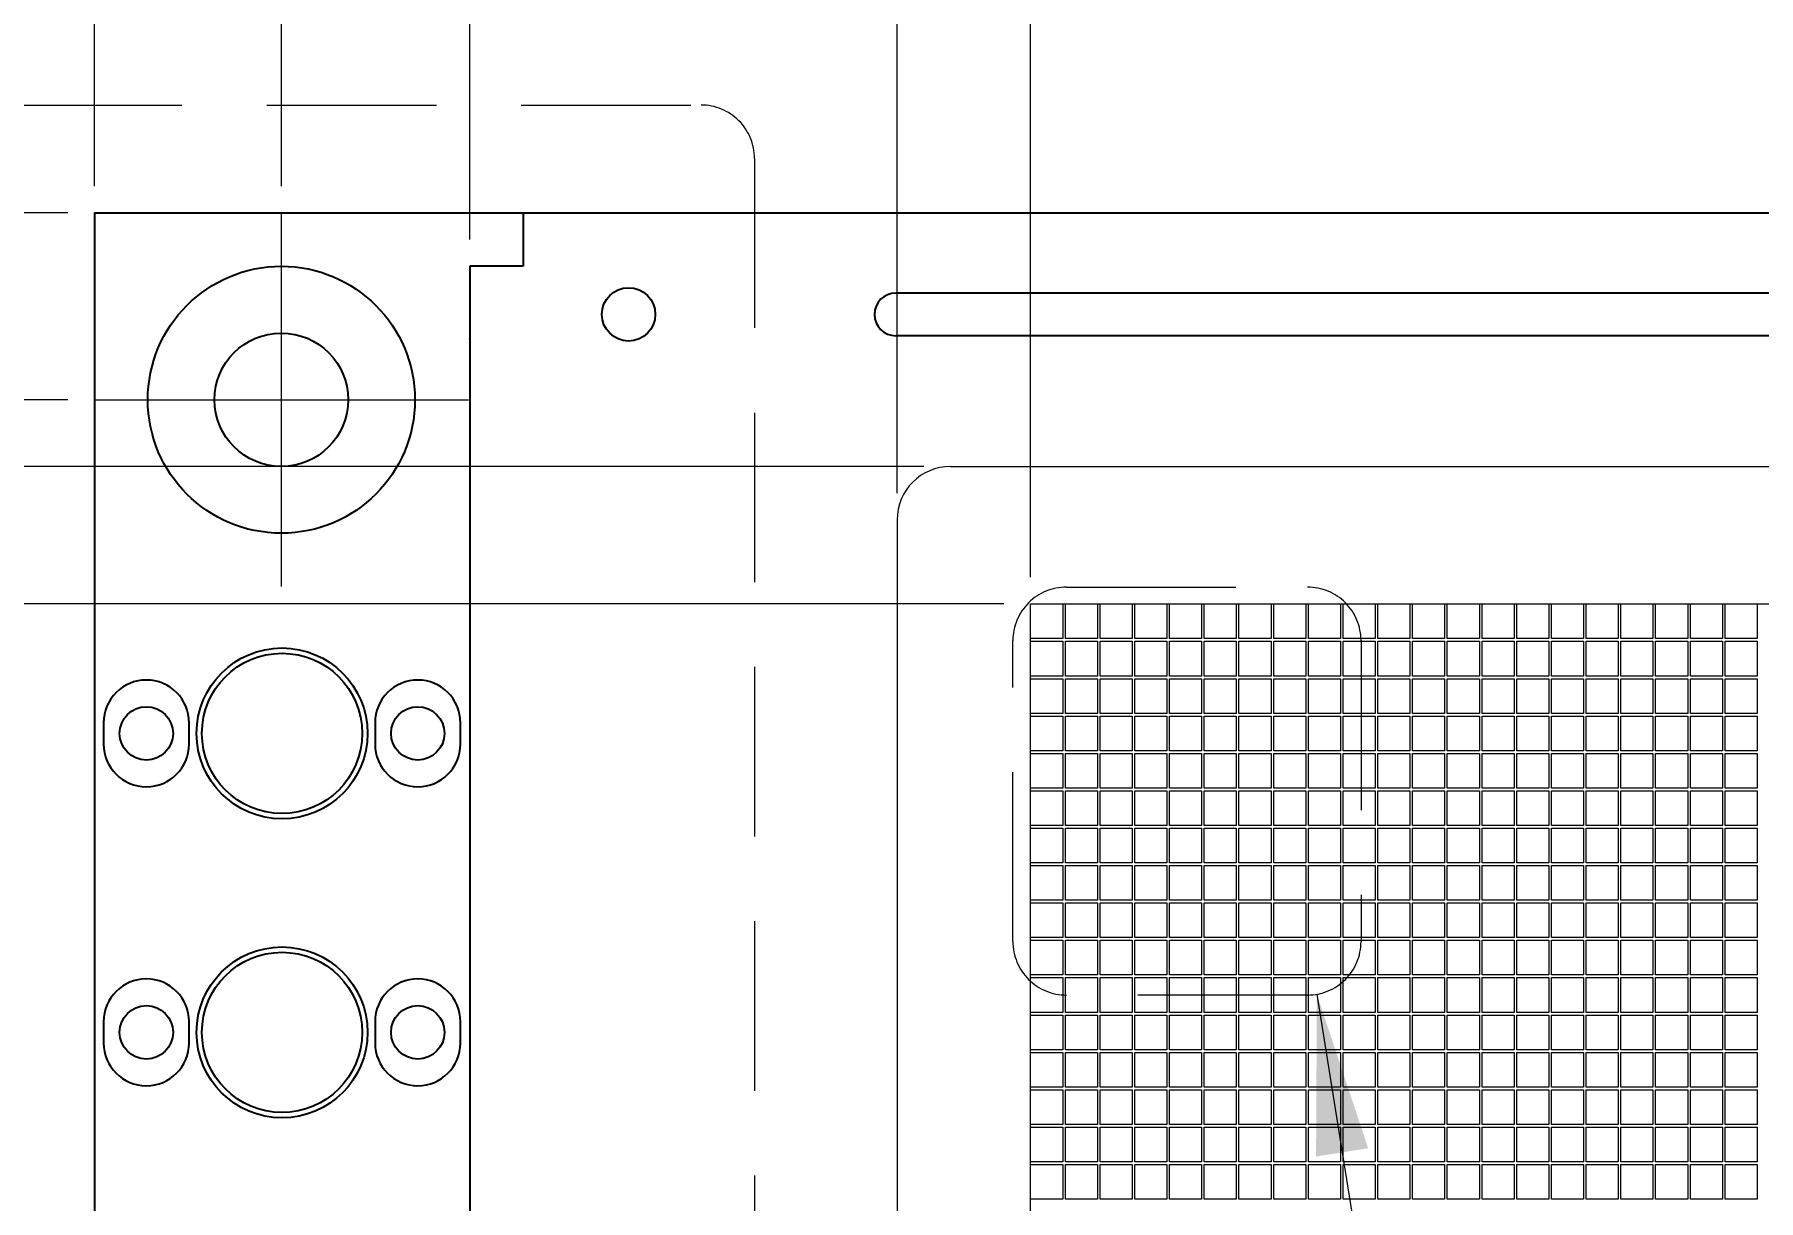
# Model space of a CAD drawing. Extents: x 365 to 1637, y -92 to 444.
# Drawn here: x 751.4 to 783.68, y 23.23 to 45.07 of the extents above; entities that cross this region are included whole.
import ezdxf

# ---------------------------------------------------------------- set-up
doc = ezdxf.new("R2010")
doc.units = 0
doc.linetypes.add('CENTER2', pattern=[28.575, 19.05, -3.175, 3.175, -3.175])
doc.linetypes.add('HIDDEN2', pattern=[4.7625, 3.175, -1.5875])
doc.layers.get('DEFPOINTS').update_dxf_attribs({"color": 252, "linetype": 'CONTINUOUS'})
for name, color, linetype, lineweight in [('-Dim_mm', 5, 'CONTINUOUS', 13), ('-Text', 7, 'CONTINUOUS', 9), ('AA Detail', 6, 'CONTINUOUS', 20), ('ACTIVE_AREA', 6, 'CONTINUOUS', 0), ('BEZEL', 7, 'CONTINUOUS', 18), ('CENTER', 1, 'CENTER2', 9), ('Detail Circle', 132, 'HIDDEN2', 20), ('VIEW_AREA', 44, 'CONTINUOUS', 20)]:
    doc.layers.add(name, color=color, linetype=linetype, lineweight=lineweight)
for name, color, linetype in [('BZL', 7, 'CONTINUOUS'), ('LED', 7, 'CONTINUOUS'), ('PCB', 94, 'CONTINUOUS')]:
    doc.layers.add(name, color=color, linetype=linetype)
doc.styles.add('STYLE1', font='arial.ttf')
doc.dimstyles.new('LO_mm', dxfattribs={"dimtxt": 2.6666, "dimasz": 3, "dimexe": 0.5, "dimexo": 0.5, "dimgap": 0.5, "dimtad": 1, "dimzin": 4, "dimdsep": 46, "dimtxsty": 'STYLE1', "dimcen": -2.5, "dimclrd": 256, "dimclre": 256, "dimclrt": 256, "dimadec": 0, "dimazin": 0, "dimtp": 0.5, "dimtm": 0.5, "dimtfac": 1, "dimtmove": 0, "dimatfit": 1, "dimfxl": 0, "dimtolj": 1, "dimtzin": 0, "dimlwd": -1, "dimlwe": -1, "dimarcsym": 0})

# ---------------------------------------------------------------- blocks, each defined once
blk = doc.blocks.new('*D102')
at = {"layer": '-Dim_mm', "transparency": 16777216}
for p, q in [((769.551, 34.407), (745.36, 34.407)), ((745.86, 31.407), (745.86, 15.057)), ((769.551, 12.057), (745.36, 12.057))]:
    blk.add_line(p, q, dxfattribs=at)
for points in [[(745.36, 31.407), (746.36, 31.407), (745.86, 34.407)], [(745.36, 15.057), (746.36, 15.057), (745.86, 12.057)]]:
    blk.add_solid(points, dxfattribs=at)
at = {"layer": 'DEFPOINTS', "color": 0, "transparency": 16777216}
for p in [(770.051, 34.407), (745.86, 12.057), (770.051, 12.057)]:
    blk.add_point(p, dxfattribs=at)
at = {"layer": '-Dim_mm', "transparency": 16777216, "insert": (743.997, 23.232), "char_height": 2.6666, "attachment_point": 5, "rotation": 90, "style": 'STYLE1'}
blk.add_mtext('\\A1;22.35 AA', dxfattribs=at)
blk = doc.blocks.new('*D103')
at = {"layer": '-Dim_mm', "transparency": 16777216}
for p, q in [((768.051, 36.982), (738.693, 36.982)), ((739.193, 33.982), (739.193, 12.482)), ((768.051, 9.482), (738.693, 9.482))]:
    blk.add_line(p, q, dxfattribs=at)
for points in [[(738.693, 33.982), (739.693, 33.982), (739.193, 36.982)], [(738.693, 12.482), (739.693, 12.482), (739.193, 9.482)]]:
    blk.add_solid(points, dxfattribs=at)
at = {"layer": 'DEFPOINTS', "color": 0, "transparency": 16777216}
for p in [(768.551, 36.982), (739.193, 9.482), (768.551, 9.482)]:
    blk.add_point(p, dxfattribs=at)
at = {"layer": '-Dim_mm', "transparency": 16777216, "insert": (737.332, 23.232), "char_height": 2.6666, "attachment_point": 5, "rotation": 90, "style": 'STYLE1'}
blk.add_mtext('\\A1;27.5 VA', dxfattribs=at)
blk = doc.blocks.new('va')
at = {"layer": 'VIEW_AREA'}
for p, q in [((453.829, 176.903), (534.779, 176.903)), ((452.829, 175.903), (452.829, 150.403))]:
    blk.add_line(p, q, dxfattribs=at)
blk.add_arc((453.829, 175.903), 1, 90, 180, dxfattribs=at)
blk = doc.blocks.new('bezel')
at = {"layer": 'BZL'}
for p, q in [((445.829, 181.653), (542.779, 181.653)), ((445.829, 181.653), (445.829, 180.653)), ((444.829, 180.653), (444.829, 145.653)), ((445.829, 180.653), (444.829, 180.653)), ((535.804, 180.153), (452.804, 180.153)), ((535.804, 179.353), (452.804, 179.353))]:
    blk.add_line(p, q, dxfattribs=at)
blk.add_circle((447.804, 179.753), 0.5, dxfattribs=at)
blk.add_arc((452.804, 179.753), 0.4, 90, 270, dxfattribs=at)
at = {"layer": 'BZL', "linetype": 'ByBlock'}
blk.add_point((444.829, 179.293), dxfattribs=at)
blk = doc.blocks.new('*D104')
at = {"layer": '-Dim_mm', "transparency": 16777216}
for p, q in [((752.026, 38.232), (732.027, 38.232)), ((732.527, 11.232), (732.527, 35.232)), ((752.026, 8.232), (732.027, 8.232))]:
    blk.add_line(p, q, dxfattribs=at)
for points in [[(732.027, 35.232), (733.027, 35.232), (732.527, 38.232)], [(732.027, 11.232), (733.027, 11.232), (732.527, 8.232)]]:
    blk.add_solid(points, dxfattribs=at)
at = {"layer": 'DEFPOINTS', "color": 0, "transparency": 16777216}
for p in [(732.527, 38.232), (752.526, 38.232), (752.526, 8.232)]:
    blk.add_point(p, dxfattribs=at)
at = {"layer": '-Dim_mm', "transparency": 16777216, "insert": (730.647, 23.232), "char_height": 2.6666, "attachment_point": 5, "rotation": 90, "style": 'STYLE1'}
blk.add_mtext('\\A1;30.0 PCB M.H.', dxfattribs=at)
blk = doc.blocks.new('*D105')
at = {"layer": '-Dim_mm', "transparency": 16777216}
for p, q in [((752.026, 41.732), (725.36, 41.732)), ((725.86, 38.732), (725.86, 7.732)), ((752.026, 4.732), (725.36, 4.732))]:
    blk.add_line(p, q, dxfattribs=at)
for points in [[(725.36, 38.732), (726.36, 38.732), (725.86, 41.732)], [(725.36, 7.732), (726.36, 7.732), (725.86, 4.732)]]:
    blk.add_solid(points, dxfattribs=at)
at = {"layer": 'DEFPOINTS', "color": 0, "transparency": 16777216}
for p in [(752.526, 41.732), (725.86, 4.732), (752.526, 4.732)]:
    blk.add_point(p, dxfattribs=at)
at = {"layer": '-Dim_mm', "transparency": 16777216, "insert": (723.611, 23.232), "char_height": 2.6666, "attachment_point": 5, "rotation": 90, "style": 'STYLE1'}
blk.add_mtext('\\A1;37.0 Overall (Bezel / PCB)', dxfattribs=at)
blk = doc.blocks.new('*D106')
at = {"layer": '-Dim_mm', "transparency": 16777216}
for p, q in [((770.051, 34.907), (770.051, 48.898)), ((848.001, 34.907), (848.001, 48.898)), ((845.001, 48.398), (773.051, 48.398))]:
    blk.add_line(p, q, dxfattribs=at)
for points in [[(773.051, 48.898), (773.051, 47.898), (770.051, 48.398)], [(845.001, 48.898), (845.001, 47.898), (848.001, 48.398)]]:
    blk.add_solid(points, dxfattribs=at)
at = {"layer": 'DEFPOINTS', "color": 0, "transparency": 16777216}
for p in [(770.051, 48.398), (770.051, 34.407), (848.001, 34.407)]:
    blk.add_point(p, dxfattribs=at)
at = {"layer": '-Dim_mm', "transparency": 16777216, "insert": (809.026, 50.26), "char_height": 2.6666, "attachment_point": 5, "style": 'STYLE1'}
blk.add_mtext('\\A1;77.95 Active Area', dxfattribs=at)
blk = doc.blocks.new('*D107')
at = {"layer": '-Dim_mm', "transparency": 16777216}
for p, q in [((767.551, 36.482), (767.551, 55.565)), ((850.501, 36.482), (850.501, 55.565)), ((847.501, 55.065), (770.551, 55.065))]:
    blk.add_line(p, q, dxfattribs=at)
for points in [[(770.551, 55.565), (770.551, 54.565), (767.551, 55.065)], [(847.501, 55.565), (847.501, 54.565), (850.501, 55.065)]]:
    blk.add_solid(points, dxfattribs=at)
at = {"layer": 'DEFPOINTS', "color": 0, "transparency": 16777216}
for p in [(767.551, 55.065), (767.551, 35.982), (850.501, 35.982)]:
    blk.add_point(p, dxfattribs=at)
at = {"layer": '-Dim_mm', "transparency": 16777216, "insert": (809.026, 57.296), "char_height": 2.6666, "attachment_point": 5, "style": 'STYLE1'}
blk.add_mtext('\\A1;83.0 Viewing Area', dxfattribs=at)
blk = doc.blocks.new('*D108')
at = {"layer": '-Dim_mm', "transparency": 16777216}
for p, q in [((759.551, 41.232), (759.551, 62.231)), ((858.501, 41.232), (858.501, 62.231)), ((762.551, 61.731), (855.501, 61.731))]:
    blk.add_line(p, q, dxfattribs=at)
for points in [[(762.551, 62.231), (762.551, 61.231), (759.551, 61.731)], [(855.501, 62.231), (855.501, 61.231), (858.501, 61.731)]]:
    blk.add_solid(points, dxfattribs=at)
at = {"layer": 'DEFPOINTS', "color": 0, "transparency": 16777216}
for p in [(858.501, 61.731), (759.551, 40.732), (858.501, 40.732)]:
    blk.add_point(p, dxfattribs=at)
at = {"layer": '-Dim_mm', "transparency": 16777216, "insert": (809.026, 63.593), "char_height": 2.6666, "attachment_point": 5, "style": 'STYLE1'}
blk.add_mtext('\\A1;99.0 Bezel', dxfattribs=at)
blk = doc.blocks.new('*D109')
at = {"layer": '-Dim_mm', "transparency": 16777216}
for p, q in [((756.026, 42.232), (756.026, 68.898)), ((862.026, 42.232), (862.026, 68.898)), ((759.026, 68.398), (859.026, 68.398))]:
    blk.add_line(p, q, dxfattribs=at)
for points in [[(759.026, 68.898), (759.026, 67.898), (756.026, 68.398)], [(859.026, 68.898), (859.026, 67.898), (862.026, 68.398)]]:
    blk.add_solid(points, dxfattribs=at)
at = {"layer": 'DEFPOINTS', "color": 0, "transparency": 16777216}
for p in [(862.026, 68.398), (756.026, 41.732), (862.026, 41.732)]:
    blk.add_point(p, dxfattribs=at)
at = {"layer": '-Dim_mm', "transparency": 16777216, "insert": (809.026, 70.646), "char_height": 2.6666, "attachment_point": 5, "style": 'STYLE1'}
blk.add_mtext('\\A1;106.0 PCB Mounting Holes', dxfattribs=at)
blk = doc.blocks.new('*D110')
at = {"layer": '-Dim_mm', "transparency": 16777216}
for p, q in [((752.526, 42.232), (752.526, 75.565)), ((894.526, 42.232), (894.526, 75.565)), ((755.526, 75.065), (891.526, 75.065))]:
    blk.add_line(p, q, dxfattribs=at)
for points in [[(755.526, 75.565), (755.526, 74.565), (752.526, 75.065)], [(891.526, 75.565), (891.526, 74.565), (894.526, 75.065)]]:
    blk.add_solid(points, dxfattribs=at)
at = {"layer": 'DEFPOINTS', "color": 0, "transparency": 16777216}
for p in [(894.526, 75.065), (752.526, 41.732), (894.526, 41.732)]:
    blk.add_point(p, dxfattribs=at)
at = {"layer": '-Dim_mm', "transparency": 16777216, "insert": (823.526, 77.314), "char_height": 2.6666, "attachment_point": 5, "style": 'STYLE1'}
blk.add_mtext('\\A1;142.0 Overall (PCB)', dxfattribs=at)

msp = doc.modelspace()

# ---------------------------------------------------------------- linework, layer by layer
at = {"layer": 'AA Detail'}
msp.add_lwpolyline([(770.051, 34.407), (848.001, 34.407), (848.001, 12.057), (770.051, 12.057)], close=True, dxfattribs=at)
at = {"layer": 'ACTIVE_AREA'}
for points in [[(770.651, 33.757), (770.051, 33.757), (770.051, 34.407), (770.651, 34.407)], [(771.301, 33.757), (770.701, 33.757), (770.701, 34.407), (771.301, 34.407)], [(771.951, 33.757), (771.351, 33.757), (771.351, 34.407), (771.951, 34.407)], [(772.601, 33.757), (772.001, 33.757), (772.001, 34.407), (772.601, 34.407)], [(773.251, 33.757), (772.651, 33.757), (772.651, 34.407), (773.251, 34.407)], [(773.901, 33.757), (773.301, 33.757), (773.301, 34.407), (773.901, 34.407)], [(774.551, 33.757), (773.951, 33.757), (773.951, 34.407), (774.551, 34.407)], [(775.201, 33.757), (774.601, 33.757), (774.601, 34.407), (775.201, 34.407)], [(775.851, 33.757), (775.251, 33.757), (775.251, 34.407), (775.851, 34.407)], [(776.501, 33.757), (775.901, 33.757), (775.901, 34.407), (776.501, 34.407)], [(777.151, 33.757), (776.551, 33.757), (776.551, 34.407), (777.151, 34.407)], [(777.801, 33.757), (777.201, 33.757), (777.201, 34.407), (777.801, 34.407)], [(778.451, 33.757), (777.851, 33.757), (777.851, 34.407), (778.451, 34.407)], [(779.101, 33.757), (778.501, 33.757), (778.501, 34.407), (779.101, 34.407)], [(779.751, 33.757), (779.151, 33.757), (779.151, 34.407), (779.751, 34.407)], [(780.401, 33.757), (779.801, 33.757), (779.801, 34.407), (780.401, 34.407)], [(781.051, 33.757), (780.451, 33.757), (780.451, 34.407), (781.051, 34.407)], [(781.701, 33.757), (781.101, 33.757), (781.101, 34.407), (781.701, 34.407)], [(782.351, 33.757), (781.751, 33.757), (781.751, 34.407), (782.351, 34.407)], [(783.001, 33.757), (782.401, 33.757), (782.401, 34.407), (783.001, 34.407)], [(783.651, 33.757), (783.051, 33.757), (783.051, 34.407), (783.651, 34.407)], [(770.651, 33.057), (770.051, 33.057), (770.051, 33.707), (770.651, 33.707)], [(771.301, 33.057), (770.701, 33.057), (770.701, 33.707), (771.301, 33.707)], [(771.951, 33.057), (771.351, 33.057), (771.351, 33.707), (771.951, 33.707)], [(772.601, 33.057), (772.001, 33.057), (772.001, 33.707), (772.601, 33.707)], [(773.251, 33.057), (772.651, 33.057), (772.651, 33.707), (773.251, 33.707)], [(773.901, 33.057), (773.301, 33.057), (773.301, 33.707), (773.901, 33.707)], [(774.551, 33.057), (773.951, 33.057), (773.951, 33.707), (774.551, 33.707)], [(775.201, 33.057), (774.601, 33.057), (774.601, 33.707), (775.201, 33.707)], [(775.851, 33.057), (775.251, 33.057), (775.251, 33.707), (775.851, 33.707)], [(776.501, 33.057), (775.901, 33.057), (775.901, 33.707), (776.501, 33.707)], [(777.151, 33.057), (776.551, 33.057), (776.551, 33.707), (777.151, 33.707)], [(777.801, 33.057), (777.201, 33.057), (777.201, 33.707), (777.801, 33.707)], [(778.451, 33.057), (777.851, 33.057), (777.851, 33.707), (778.451, 33.707)], [(779.101, 33.057), (778.501, 33.057), (778.501, 33.707), (779.101, 33.707)], [(779.751, 33.057), (779.151, 33.057), (779.151, 33.707), (779.751, 33.707)], [(780.401, 33.057), (779.801, 33.057), (779.801, 33.707), (780.401, 33.707)], [(781.051, 33.057), (780.451, 33.057), (780.451, 33.707), (781.051, 33.707)], [(781.701, 33.057), (781.101, 33.057), (781.101, 33.707), (781.701, 33.707)], [(782.351, 33.057), (781.751, 33.057), (781.751, 33.707), (782.351, 33.707)], [(783.001, 33.057), (782.401, 33.057), (782.401, 33.707), (783.001, 33.707)], [(783.651, 33.057), (783.051, 33.057), (783.051, 33.707), (783.651, 33.707)], [(770.651, 32.357), (770.051, 32.357), (770.051, 33.007), (770.651, 33.007)], [(771.301, 32.357), (770.701, 32.357), (770.701, 33.007), (771.301, 33.007)], [(771.951, 32.357), (771.351, 32.357), (771.351, 33.007), (771.951, 33.007)], [(772.601, 32.357), (772.001, 32.357), (772.001, 33.007), (772.601, 33.007)], [(773.251, 32.357), (772.651, 32.357), (772.651, 33.007), (773.251, 33.007)], [(773.901, 32.357), (773.301, 32.357), (773.301, 33.007), (773.901, 33.007)], [(774.551, 32.357), (773.951, 32.357), (773.951, 33.007), (774.551, 33.007)], [(775.201, 32.357), (774.601, 32.357), (774.601, 33.007), (775.201, 33.007)], [(775.851, 32.357), (775.251, 32.357), (775.251, 33.007), (775.851, 33.007)], [(776.501, 32.357), (775.901, 32.357), (775.901, 33.007), (776.501, 33.007)], [(777.151, 32.357), (776.551, 32.357), (776.551, 33.007), (777.151, 33.007)], [(777.801, 32.357), (777.201, 32.357), (777.201, 33.007), (777.801, 33.007)], [(778.451, 32.357), (777.851, 32.357), (777.851, 33.007), (778.451, 33.007)], [(779.101, 32.357), (778.501, 32.357), (778.501, 33.007), (779.101, 33.007)], [(779.751, 32.357), (779.151, 32.357), (779.151, 33.007), (779.751, 33.007)], [(780.401, 32.357), (779.801, 32.357), (779.801, 33.007), (780.401, 33.007)], [(781.051, 32.357), (780.451, 32.357), (780.451, 33.007), (781.051, 33.007)], [(781.701, 32.357), (781.101, 32.357), (781.101, 33.007), (781.701, 33.007)], [(782.351, 32.357), (781.751, 32.357), (781.751, 33.007), (782.351, 33.007)], [(783.001, 32.357), (782.401, 32.357), (782.401, 33.007), (783.001, 33.007)], [(783.651, 32.357), (783.051, 32.357), (783.051, 33.007), (783.651, 33.007)], [(770.651, 31.657), (770.051, 31.657), (770.051, 32.307), (770.651, 32.307)], [(771.301, 31.657), (770.701, 31.657), (770.701, 32.307), (771.301, 32.307)], [(771.951, 31.657), (771.351, 31.657), (771.351, 32.307), (771.951, 32.307)], [(772.601, 31.657), (772.001, 31.657), (772.001, 32.307), (772.601, 32.307)], [(773.251, 31.657), (772.651, 31.657), (772.651, 32.307), (773.251, 32.307)], [(773.901, 31.657), (773.301, 31.657), (773.301, 32.307), (773.901, 32.307)], [(774.551, 31.657), (773.951, 31.657), (773.951, 32.307), (774.551, 32.307)], [(775.201, 31.657), (774.601, 31.657), (774.601, 32.307), (775.201, 32.307)], [(775.851, 31.657), (775.251, 31.657), (775.251, 32.307), (775.851, 32.307)], [(776.501, 31.657), (775.901, 31.657), (775.901, 32.307), (776.501, 32.307)], [(777.151, 31.657), (776.551, 31.657), (776.551, 32.307), (777.151, 32.307)], [(777.801, 31.657), (777.201, 31.657), (777.201, 32.307), (777.801, 32.307)], [(778.451, 31.657), (777.851, 31.657), (777.851, 32.307), (778.451, 32.307)], [(779.101, 31.657), (778.501, 31.657), (778.501, 32.307), (779.101, 32.307)], [(779.751, 31.657), (779.151, 31.657), (779.151, 32.307), (779.751, 32.307)], [(780.401, 31.657), (779.801, 31.657), (779.801, 32.307), (780.401, 32.307)], [(781.051, 31.657), (780.451, 31.657), (780.451, 32.307), (781.051, 32.307)], [(781.701, 31.657), (781.101, 31.657), (781.101, 32.307), (781.701, 32.307)], [(782.351, 31.657), (781.751, 31.657), (781.751, 32.307), (782.351, 32.307)], [(783.001, 31.657), (782.401, 31.657), (782.401, 32.307), (783.001, 32.307)], [(783.651, 31.657), (783.051, 31.657), (783.051, 32.307), (783.651, 32.307)], [(770.651, 30.957), (770.051, 30.957), (770.051, 31.607), (770.651, 31.607)], [(771.301, 30.957), (770.701, 30.957), (770.701, 31.607), (771.301, 31.607)], [(771.951, 30.957), (771.351, 30.957), (771.351, 31.607), (771.951, 31.607)], [(772.601, 30.957), (772.001, 30.957), (772.001, 31.607), (772.601, 31.607)], [(773.251, 30.957), (772.651, 30.957), (772.651, 31.607), (773.251, 31.607)], [(773.901, 30.957), (773.301, 30.957), (773.301, 31.607), (773.901, 31.607)], [(774.551, 30.957), (773.951, 30.957), (773.951, 31.607), (774.551, 31.607)], [(775.201, 30.957), (774.601, 30.957), (774.601, 31.607), (775.201, 31.607)], [(775.851, 30.957), (775.251, 30.957), (775.251, 31.607), (775.851, 31.607)], [(776.501, 30.957), (775.901, 30.957), (775.901, 31.607), (776.501, 31.607)], [(777.151, 30.957), (776.551, 30.957), (776.551, 31.607), (777.151, 31.607)], [(777.801, 30.957), (777.201, 30.957), (777.201, 31.607), (777.801, 31.607)], [(778.451, 30.957), (777.851, 30.957), (777.851, 31.607), (778.451, 31.607)], [(779.101, 30.957), (778.501, 30.957), (778.501, 31.607), (779.101, 31.607)], [(779.751, 30.957), (779.151, 30.957), (779.151, 31.607), (779.751, 31.607)], [(780.401, 30.957), (779.801, 30.957), (779.801, 31.607), (780.401, 31.607)], [(781.051, 30.957), (780.451, 30.957), (780.451, 31.607), (781.051, 31.607)], [(781.701, 30.957), (781.101, 30.957), (781.101, 31.607), (781.701, 31.607)], [(782.351, 30.957), (781.751, 30.957), (781.751, 31.607), (782.351, 31.607)], [(783.001, 30.957), (782.401, 30.957), (782.401, 31.607), (783.001, 31.607)], [(783.651, 30.957), (783.051, 30.957), (783.051, 31.607), (783.651, 31.607)], [(770.651, 30.257), (770.051, 30.257), (770.051, 30.907), (770.651, 30.907)], [(771.301, 30.257), (770.701, 30.257), (770.701, 30.907), (771.301, 30.907)], [(771.951, 30.257), (771.351, 30.257), (771.351, 30.907), (771.951, 30.907)], [(772.601, 30.257), (772.001, 30.257), (772.001, 30.907), (772.601, 30.907)], [(773.251, 30.257), (772.651, 30.257), (772.651, 30.907), (773.251, 30.907)], [(773.901, 30.257), (773.301, 30.257), (773.301, 30.907), (773.901, 30.907)], [(774.551, 30.257), (773.951, 30.257), (773.951, 30.907), (774.551, 30.907)], [(775.201, 30.257), (774.601, 30.257), (774.601, 30.907), (775.201, 30.907)], [(775.851, 30.257), (775.251, 30.257), (775.251, 30.907), (775.851, 30.907)], [(776.501, 30.257), (775.901, 30.257), (775.901, 30.907), (776.501, 30.907)], [(777.151, 30.257), (776.551, 30.257), (776.551, 30.907), (777.151, 30.907)], [(777.801, 30.257), (777.201, 30.257), (777.201, 30.907), (777.801, 30.907)], [(778.451, 30.257), (777.851, 30.257), (777.851, 30.907), (778.451, 30.907)], [(779.101, 30.257), (778.501, 30.257), (778.501, 30.907), (779.101, 30.907)], [(779.751, 30.257), (779.151, 30.257), (779.151, 30.907), (779.751, 30.907)], [(780.401, 30.257), (779.801, 30.257), (779.801, 30.907), (780.401, 30.907)], [(781.051, 30.257), (780.451, 30.257), (780.451, 30.907), (781.051, 30.907)], [(781.701, 30.257), (781.101, 30.257), (781.101, 30.907), (781.701, 30.907)], [(782.351, 30.257), (781.751, 30.257), (781.751, 30.907), (782.351, 30.907)], [(783.001, 30.257), (782.401, 30.257), (782.401, 30.907), (783.001, 30.907)], [(783.651, 30.257), (783.051, 30.257), (783.051, 30.907), (783.651, 30.907)], [(770.651, 29.557), (770.051, 29.557), (770.051, 30.207), (770.651, 30.207)], [(771.301, 29.557), (770.701, 29.557), (770.701, 30.207), (771.301, 30.207)], [(771.951, 29.557), (771.351, 29.557), (771.351, 30.207), (771.951, 30.207)], [(772.601, 29.557), (772.001, 29.557), (772.001, 30.207), (772.601, 30.207)], [(773.251, 29.557), (772.651, 29.557), (772.651, 30.207), (773.251, 30.207)], [(773.901, 29.557), (773.301, 29.557), (773.301, 30.207), (773.901, 30.207)], [(774.551, 29.557), (773.951, 29.557), (773.951, 30.207), (774.551, 30.207)], [(775.201, 29.557), (774.601, 29.557), (774.601, 30.207), (775.201, 30.207)], [(775.851, 29.557), (775.251, 29.557), (775.251, 30.207), (775.851, 30.207)], [(776.501, 29.557), (775.901, 29.557), (775.901, 30.207), (776.501, 30.207)], [(777.151, 29.557), (776.551, 29.557), (776.551, 30.207), (777.151, 30.207)], [(777.801, 29.557), (777.201, 29.557), (777.201, 30.207), (777.801, 30.207)], [(778.451, 29.557), (777.851, 29.557), (777.851, 30.207), (778.451, 30.207)], [(779.101, 29.557), (778.501, 29.557), (778.501, 30.207), (779.101, 30.207)], [(779.751, 29.557), (779.151, 29.557), (779.151, 30.207), (779.751, 30.207)], [(780.401, 29.557), (779.801, 29.557), (779.801, 30.207), (780.401, 30.207)], [(781.051, 29.557), (780.451, 29.557), (780.451, 30.207), (781.051, 30.207)], [(781.701, 29.557), (781.101, 29.557), (781.101, 30.207), (781.701, 30.207)], [(782.351, 29.557), (781.751, 29.557), (781.751, 30.207), (782.351, 30.207)], [(783.001, 29.557), (782.401, 29.557), (782.401, 30.207), (783.001, 30.207)], [(783.651, 29.557), (783.051, 29.557), (783.051, 30.207), (783.651, 30.207)], [(770.651, 28.857), (770.051, 28.857), (770.051, 29.507), (770.651, 29.507)], [(771.301, 28.857), (770.701, 28.857), (770.701, 29.507), (771.301, 29.507)], [(771.951, 28.857), (771.351, 28.857), (771.351, 29.507), (771.951, 29.507)], [(772.601, 28.857), (772.001, 28.857), (772.001, 29.507), (772.601, 29.507)], [(773.251, 28.857), (772.651, 28.857), (772.651, 29.507), (773.251, 29.507)], [(773.901, 28.857), (773.301, 28.857), (773.301, 29.507), (773.901, 29.507)], [(774.551, 28.857), (773.951, 28.857), (773.951, 29.507), (774.551, 29.507)], [(775.201, 28.857), (774.601, 28.857), (774.601, 29.507), (775.201, 29.507)], [(775.851, 28.857), (775.251, 28.857), (775.251, 29.507), (775.851, 29.507)], [(776.501, 28.857), (775.901, 28.857), (775.901, 29.507), (776.501, 29.507)], [(777.151, 28.857), (776.551, 28.857), (776.551, 29.507), (777.151, 29.507)], [(777.801, 28.857), (777.201, 28.857), (777.201, 29.507), (777.801, 29.507)], [(778.451, 28.857), (777.851, 28.857), (777.851, 29.507), (778.451, 29.507)], [(779.101, 28.857), (778.501, 28.857), (778.501, 29.507), (779.101, 29.507)], [(779.751, 28.857), (779.151, 28.857), (779.151, 29.507), (779.751, 29.507)], [(780.401, 28.857), (779.801, 28.857), (779.801, 29.507), (780.401, 29.507)], [(781.051, 28.857), (780.451, 28.857), (780.451, 29.507), (781.051, 29.507)], [(781.701, 28.857), (781.101, 28.857), (781.101, 29.507), (781.701, 29.507)], [(782.351, 28.857), (781.751, 28.857), (781.751, 29.507), (782.351, 29.507)], [(783.001, 28.857), (782.401, 28.857), (782.401, 29.507), (783.001, 29.507)], [(783.651, 28.857), (783.051, 28.857), (783.051, 29.507), (783.651, 29.507)], [(770.651, 28.157), (770.051, 28.157), (770.051, 28.807), (770.651, 28.807)], [(771.301, 28.157), (770.701, 28.157), (770.701, 28.807), (771.301, 28.807)], [(771.951, 28.157), (771.351, 28.157), (771.351, 28.807), (771.951, 28.807)], [(772.601, 28.157), (772.001, 28.157), (772.001, 28.807), (772.601, 28.807)], [(773.251, 28.157), (772.651, 28.157), (772.651, 28.807), (773.251, 28.807)], [(773.901, 28.157), (773.301, 28.157), (773.301, 28.807), (773.901, 28.807)], [(774.551, 28.157), (773.951, 28.157), (773.951, 28.807), (774.551, 28.807)], [(775.201, 28.157), (774.601, 28.157), (774.601, 28.807), (775.201, 28.807)], [(775.851, 28.157), (775.251, 28.157), (775.251, 28.807), (775.851, 28.807)], [(776.501, 28.157), (775.901, 28.157), (775.901, 28.807), (776.501, 28.807)], [(777.151, 28.157), (776.551, 28.157), (776.551, 28.807), (777.151, 28.807)], [(777.801, 28.157), (777.201, 28.157), (777.201, 28.807), (777.801, 28.807)], [(778.451, 28.157), (777.851, 28.157), (777.851, 28.807), (778.451, 28.807)], [(779.101, 28.157), (778.501, 28.157), (778.501, 28.807), (779.101, 28.807)], [(779.751, 28.157), (779.151, 28.157), (779.151, 28.807), (779.751, 28.807)], [(780.401, 28.157), (779.801, 28.157), (779.801, 28.807), (780.401, 28.807)], [(781.051, 28.157), (780.451, 28.157), (780.451, 28.807), (781.051, 28.807)], [(781.701, 28.157), (781.101, 28.157), (781.101, 28.807), (781.701, 28.807)], [(782.351, 28.157), (781.751, 28.157), (781.751, 28.807), (782.351, 28.807)], [(783.001, 28.157), (782.401, 28.157), (782.401, 28.807), (783.001, 28.807)], [(783.651, 28.157), (783.051, 28.157), (783.051, 28.807), (783.651, 28.807)], [(770.651, 27.457), (770.051, 27.457), (770.051, 28.107), (770.651, 28.107)], [(771.301, 27.457), (770.701, 27.457), (770.701, 28.107), (771.301, 28.107)], [(771.951, 27.457), (771.351, 27.457), (771.351, 28.107), (771.951, 28.107)], [(772.601, 27.457), (772.001, 27.457), (772.001, 28.107), (772.601, 28.107)], [(773.251, 27.457), (772.651, 27.457), (772.651, 28.107), (773.251, 28.107)], [(773.901, 27.457), (773.301, 27.457), (773.301, 28.107), (773.901, 28.107)], [(774.551, 27.457), (773.951, 27.457), (773.951, 28.107), (774.551, 28.107)], [(775.201, 27.457), (774.601, 27.457), (774.601, 28.107), (775.201, 28.107)], [(775.851, 27.457), (775.251, 27.457), (775.251, 28.107), (775.851, 28.107)], [(776.501, 27.457), (775.901, 27.457), (775.901, 28.107), (776.501, 28.107)], [(777.151, 27.457), (776.551, 27.457), (776.551, 28.107), (777.151, 28.107)], [(777.801, 27.457), (777.201, 27.457), (777.201, 28.107), (777.801, 28.107)], [(778.451, 27.457), (777.851, 27.457), (777.851, 28.107), (778.451, 28.107)], [(779.101, 27.457), (778.501, 27.457), (778.501, 28.107), (779.101, 28.107)], [(779.751, 27.457), (779.151, 27.457), (779.151, 28.107), (779.751, 28.107)], [(780.401, 27.457), (779.801, 27.457), (779.801, 28.107), (780.401, 28.107)], [(781.051, 27.457), (780.451, 27.457), (780.451, 28.107), (781.051, 28.107)], [(781.701, 27.457), (781.101, 27.457), (781.101, 28.107), (781.701, 28.107)], [(782.351, 27.457), (781.751, 27.457), (781.751, 28.107), (782.351, 28.107)], [(783.001, 27.457), (782.401, 27.457), (782.401, 28.107), (783.001, 28.107)], [(783.651, 27.457), (783.051, 27.457), (783.051, 28.107), (783.651, 28.107)], [(770.651, 26.757), (770.051, 26.757), (770.051, 27.407), (770.651, 27.407)], [(771.301, 26.757), (770.701, 26.757), (770.701, 27.407), (771.301, 27.407)], [(771.951, 26.757), (771.351, 26.757), (771.351, 27.407), (771.951, 27.407)], [(772.601, 26.757), (772.001, 26.757), (772.001, 27.407), (772.601, 27.407)], [(773.251, 26.757), (772.651, 26.757), (772.651, 27.407), (773.251, 27.407)], [(773.901, 26.757), (773.301, 26.757), (773.301, 27.407), (773.901, 27.407)], [(774.551, 26.757), (773.951, 26.757), (773.951, 27.407), (774.551, 27.407)], [(775.201, 26.757), (774.601, 26.757), (774.601, 27.407), (775.201, 27.407)], [(775.851, 26.757), (775.251, 26.757), (775.251, 27.407), (775.851, 27.407)], [(776.501, 26.757), (775.901, 26.757), (775.901, 27.407), (776.501, 27.407)], [(777.151, 26.757), (776.551, 26.757), (776.551, 27.407), (777.151, 27.407)], [(777.801, 26.757), (777.201, 26.757), (777.201, 27.407), (777.801, 27.407)], [(778.451, 26.757), (777.851, 26.757), (777.851, 27.407), (778.451, 27.407)], [(779.101, 26.757), (778.501, 26.757), (778.501, 27.407), (779.101, 27.407)], [(779.751, 26.757), (779.151, 26.757), (779.151, 27.407), (779.751, 27.407)], [(780.401, 26.757), (779.801, 26.757), (779.801, 27.407), (780.401, 27.407)], [(781.051, 26.757), (780.451, 26.757), (780.451, 27.407), (781.051, 27.407)], [(781.701, 26.757), (781.101, 26.757), (781.101, 27.407), (781.701, 27.407)], [(782.351, 26.757), (781.751, 26.757), (781.751, 27.407), (782.351, 27.407)], [(783.001, 26.757), (782.401, 26.757), (782.401, 27.407), (783.001, 27.407)], [(783.651, 26.757), (783.051, 26.757), (783.051, 27.407), (783.651, 27.407)], [(770.651, 26.057), (770.051, 26.057), (770.051, 26.707), (770.651, 26.707)], [(771.301, 26.057), (770.701, 26.057), (770.701, 26.707), (771.301, 26.707)], [(771.951, 26.057), (771.351, 26.057), (771.351, 26.707), (771.951, 26.707)], [(772.601, 26.057), (772.001, 26.057), (772.001, 26.707), (772.601, 26.707)], [(773.251, 26.057), (772.651, 26.057), (772.651, 26.707), (773.251, 26.707)], [(773.901, 26.057), (773.301, 26.057), (773.301, 26.707), (773.901, 26.707)], [(774.551, 26.057), (773.951, 26.057), (773.951, 26.707), (774.551, 26.707)], [(775.201, 26.057), (774.601, 26.057), (774.601, 26.707), (775.201, 26.707)], [(775.851, 26.057), (775.251, 26.057), (775.251, 26.707), (775.851, 26.707)], [(776.501, 26.057), (775.901, 26.057), (775.901, 26.707), (776.501, 26.707)], [(777.151, 26.057), (776.551, 26.057), (776.551, 26.707), (777.151, 26.707)], [(777.801, 26.057), (777.201, 26.057), (777.201, 26.707), (777.801, 26.707)], [(778.451, 26.057), (777.851, 26.057), (777.851, 26.707), (778.451, 26.707)], [(779.101, 26.057), (778.501, 26.057), (778.501, 26.707), (779.101, 26.707)], [(779.751, 26.057), (779.151, 26.057), (779.151, 26.707), (779.751, 26.707)], [(780.401, 26.057), (779.801, 26.057), (779.801, 26.707), (780.401, 26.707)], [(781.051, 26.057), (780.451, 26.057), (780.451, 26.707), (781.051, 26.707)], [(781.701, 26.057), (781.101, 26.057), (781.101, 26.707), (781.701, 26.707)], [(782.351, 26.057), (781.751, 26.057), (781.751, 26.707), (782.351, 26.707)], [(783.001, 26.057), (782.401, 26.057), (782.401, 26.707), (783.001, 26.707)], [(783.651, 26.057), (783.051, 26.057), (783.051, 26.707), (783.651, 26.707)], [(770.651, 25.357), (770.051, 25.357), (770.051, 26.007), (770.651, 26.007)], [(771.301, 25.357), (770.701, 25.357), (770.701, 26.007), (771.301, 26.007)], [(771.951, 25.357), (771.351, 25.357), (771.351, 26.007), (771.951, 26.007)], [(772.601, 25.357), (772.001, 25.357), (772.001, 26.007), (772.601, 26.007)], [(773.251, 25.357), (772.651, 25.357), (772.651, 26.007), (773.251, 26.007)], [(773.901, 25.357), (773.301, 25.357), (773.301, 26.007), (773.901, 26.007)], [(774.551, 25.357), (773.951, 25.357), (773.951, 26.007), (774.551, 26.007)], [(775.201, 25.357), (774.601, 25.357), (774.601, 26.007), (775.201, 26.007)], [(775.851, 25.357), (775.251, 25.357), (775.251, 26.007), (775.851, 26.007)], [(776.501, 25.357), (775.901, 25.357), (775.901, 26.007), (776.501, 26.007)], [(777.151, 25.357), (776.551, 25.357), (776.551, 26.007), (777.151, 26.007)], [(777.801, 25.357), (777.201, 25.357), (777.201, 26.007), (777.801, 26.007)], [(778.451, 25.357), (777.851, 25.357), (777.851, 26.007), (778.451, 26.007)], [(779.101, 25.357), (778.501, 25.357), (778.501, 26.007), (779.101, 26.007)], [(779.751, 25.357), (779.151, 25.357), (779.151, 26.007), (779.751, 26.007)], [(780.401, 25.357), (779.801, 25.357), (779.801, 26.007), (780.401, 26.007)], [(781.051, 25.357), (780.451, 25.357), (780.451, 26.007), (781.051, 26.007)], [(781.701, 25.357), (781.101, 25.357), (781.101, 26.007), (781.701, 26.007)], [(782.351, 25.357), (781.751, 25.357), (781.751, 26.007), (782.351, 26.007)], [(783.001, 25.357), (782.401, 25.357), (782.401, 26.007), (783.001, 26.007)], [(783.651, 25.357), (783.051, 25.357), (783.051, 26.007), (783.651, 26.007)], [(770.651, 24.657), (770.051, 24.657), (770.051, 25.307), (770.651, 25.307)], [(771.301, 24.657), (770.701, 24.657), (770.701, 25.307), (771.301, 25.307)], [(771.951, 24.657), (771.351, 24.657), (771.351, 25.307), (771.951, 25.307)], [(772.601, 24.657), (772.001, 24.657), (772.001, 25.307), (772.601, 25.307)], [(773.251, 24.657), (772.651, 24.657), (772.651, 25.307), (773.251, 25.307)], [(773.901, 24.657), (773.301, 24.657), (773.301, 25.307), (773.901, 25.307)], [(774.551, 24.657), (773.951, 24.657), (773.951, 25.307), (774.551, 25.307)], [(775.201, 24.657), (774.601, 24.657), (774.601, 25.307), (775.201, 25.307)], [(775.851, 24.657), (775.251, 24.657), (775.251, 25.307), (775.851, 25.307)], [(776.501, 24.657), (775.901, 24.657), (775.901, 25.307), (776.501, 25.307)], [(777.151, 24.657), (776.551, 24.657), (776.551, 25.307), (777.151, 25.307)], [(777.801, 24.657), (777.201, 24.657), (777.201, 25.307), (777.801, 25.307)], [(778.451, 24.657), (777.851, 24.657), (777.851, 25.307), (778.451, 25.307)], [(779.101, 24.657), (778.501, 24.657), (778.501, 25.307), (779.101, 25.307)], [(779.751, 24.657), (779.151, 24.657), (779.151, 25.307), (779.751, 25.307)], [(780.401, 24.657), (779.801, 24.657), (779.801, 25.307), (780.401, 25.307)], [(781.051, 24.657), (780.451, 24.657), (780.451, 25.307), (781.051, 25.307)], [(781.701, 24.657), (781.101, 24.657), (781.101, 25.307), (781.701, 25.307)], [(782.351, 24.657), (781.751, 24.657), (781.751, 25.307), (782.351, 25.307)], [(783.001, 24.657), (782.401, 24.657), (782.401, 25.307), (783.001, 25.307)], [(783.651, 24.657), (783.051, 24.657), (783.051, 25.307), (783.651, 25.307)], [(770.651, 23.957), (770.051, 23.957), (770.051, 24.607), (770.651, 24.607)], [(771.301, 23.957), (770.701, 23.957), (770.701, 24.607), (771.301, 24.607)], [(771.951, 23.957), (771.351, 23.957), (771.351, 24.607), (771.951, 24.607)], [(772.601, 23.957), (772.001, 23.957), (772.001, 24.607), (772.601, 24.607)], [(773.251, 23.957), (772.651, 23.957), (772.651, 24.607), (773.251, 24.607)], [(773.901, 23.957), (773.301, 23.957), (773.301, 24.607), (773.901, 24.607)], [(774.551, 23.957), (773.951, 23.957), (773.951, 24.607), (774.551, 24.607)], [(775.201, 23.957), (774.601, 23.957), (774.601, 24.607), (775.201, 24.607)], [(775.851, 23.957), (775.251, 23.957), (775.251, 24.607), (775.851, 24.607)], [(776.501, 23.957), (775.901, 23.957), (775.901, 24.607), (776.501, 24.607)], [(777.151, 23.957), (776.551, 23.957), (776.551, 24.607), (777.151, 24.607)], [(777.801, 23.957), (777.201, 23.957), (777.201, 24.607), (777.801, 24.607)], [(778.451, 23.957), (777.851, 23.957), (777.851, 24.607), (778.451, 24.607)], [(779.101, 23.957), (778.501, 23.957), (778.501, 24.607), (779.101, 24.607)], [(779.751, 23.957), (779.151, 23.957), (779.151, 24.607), (779.751, 24.607)], [(780.401, 23.957), (779.801, 23.957), (779.801, 24.607), (780.401, 24.607)], [(781.051, 23.957), (780.451, 23.957), (780.451, 24.607), (781.051, 24.607)], [(781.701, 23.957), (781.101, 23.957), (781.101, 24.607), (781.701, 24.607)], [(782.351, 23.957), (781.751, 23.957), (781.751, 24.607), (782.351, 24.607)], [(783.001, 23.957), (782.401, 23.957), (782.401, 24.607), (783.001, 24.607)], [(783.651, 23.957), (783.051, 23.957), (783.051, 24.607), (783.651, 24.607)], [(770.651, 23.257), (770.051, 23.257), (770.051, 23.907), (770.651, 23.907)], [(771.301, 23.257), (770.701, 23.257), (770.701, 23.907), (771.301, 23.907)], [(771.951, 23.257), (771.351, 23.257), (771.351, 23.907), (771.951, 23.907)], [(772.601, 23.257), (772.001, 23.257), (772.001, 23.907), (772.601, 23.907)], [(773.251, 23.257), (772.651, 23.257), (772.651, 23.907), (773.251, 23.907)], [(773.901, 23.257), (773.301, 23.257), (773.301, 23.907), (773.901, 23.907)], [(774.551, 23.257), (773.951, 23.257), (773.951, 23.907), (774.551, 23.907)], [(775.201, 23.257), (774.601, 23.257), (774.601, 23.907), (775.201, 23.907)], [(775.851, 23.257), (775.251, 23.257), (775.251, 23.907), (775.851, 23.907)], [(776.501, 23.257), (775.901, 23.257), (775.901, 23.907), (776.501, 23.907)], [(777.151, 23.257), (776.551, 23.257), (776.551, 23.907), (777.151, 23.907)], [(777.801, 23.257), (777.201, 23.257), (777.201, 23.907), (777.801, 23.907)], [(778.451, 23.257), (777.851, 23.257), (777.851, 23.907), (778.451, 23.907)], [(779.101, 23.257), (778.501, 23.257), (778.501, 23.907), (779.101, 23.907)], [(779.751, 23.257), (779.151, 23.257), (779.151, 23.907), (779.751, 23.907)], [(780.401, 23.257), (779.801, 23.257), (779.801, 23.907), (780.401, 23.907)], [(781.051, 23.257), (780.451, 23.257), (780.451, 23.907), (781.051, 23.907)], [(781.701, 23.257), (781.101, 23.257), (781.101, 23.907), (781.701, 23.907)], [(782.351, 23.257), (781.751, 23.257), (781.751, 23.907), (782.351, 23.907)], [(783.001, 23.257), (782.401, 23.257), (782.401, 23.907), (783.001, 23.907)], [(783.651, 23.257), (783.051, 23.257), (783.051, 23.907), (783.651, 23.907)]]:
    msp.add_lwpolyline(points, close=True, dxfattribs=at)
at = {"layer": 'BZL'}
for centre in [(756.039, 31.982), (756.039, 26.382)]:
    msp.add_circle(centre, 1.6, dxfattribs=at)
at = {"layer": 'CENTER'}
for p, q in [((756.026, 34.732), (756.026, 41.732)), ((752.526, 38.232), (759.526, 38.232))]:
    msp.add_line(p, q, dxfattribs=at)
at = {"layer": 'Detail Circle'}
for points in [[(750.99, 43.752), (763.883, 43.752, -0.414214), (764.883, 42.752), (764.883, 3.323, -0.414214), (763.883, 2.323), (750.99, 2.323, -0.414214), (749.99, 3.323), (749.99, 42.752, -0.414214)], [(770.72, 34.721), (775.236, 34.721, -0.414214), (776.236, 33.721), (776.236, 28.081, -0.414214), (775.236, 27.081), (770.72, 27.081, -0.414214), (769.72, 28.081), (769.72, 33.721, -0.414214)]]:
    msp.add_lwpolyline(points, format="xyb", close=True, dxfattribs=at)
at = {"layer": 'LED'}
for centre in [(756.039, 31.982), (756.039, 26.382)]:
    msp.add_circle(centre, 1.5, dxfattribs=at)
at = {"layer": 'PCB'}
for q in [(894.526, 41.732), (752.526, 4.732), (752.526, 4.732)]:
    msp.add_line((752.526, 41.732), q, dxfattribs=at)
for points in [[(752.699, 31.782, 1), (754.299, 31.782), (754.299, 32.182, 1), (752.699, 32.182)], [(757.779, 31.782, 1), (759.379, 31.782), (759.379, 32.182, 1), (757.779, 32.182)], [(752.699, 26.182, 1), (754.299, 26.182), (754.299, 26.582, 1), (752.699, 26.582)], [(757.779, 26.182, 1), (759.379, 26.182), (759.379, 26.582, 1), (757.779, 26.582)]]:
    msp.add_lwpolyline(points, format="xyb", close=True, dxfattribs=at)
for centre, radius in [((756.026, 38.232), 2.5), ((756.026, 38.232), 1.25), ((753.499, 31.982), 0.5), ((758.579, 31.982), 0.5), ((753.499, 26.382), 0.5), ((758.579, 26.382), 0.5)]:
    msp.add_circle(centre, radius, dxfattribs=at)

# ---------------------------------------------------------------- block references
at = {"layer": '-Dim_mm'}
msp.add_blockref('va', (314.722, -139.922), dxfattribs=at)
at = {"layer": 'BEZEL'}
msp.add_blockref('bezel', (314.722, -139.922), dxfattribs=at)

# ---------------------------------------------------------------- dimensions: what is measured, and where the dimension line sits
at = {"layer": '-Dim_mm'}
for base, p1, p2, text, override, picture, middle in [((894.526, 75.065), (752.526, 41.732), (894.526, 41.732), '<> Overall (PCB)', {"dimdec": 1}, '*D110', (823.526, 77.314)), ((862.026, 68.398), (756.026, 41.732), (862.026, 41.732), '<> PCB Mounting Holes', {"dimdec": 1}, '*D109', (809.026, 70.646)), ((858.501497875, 61.73143509), (759.551497875, 40.73163509), (858.501497875, 40.73163509), '<> Bezel', {"dimdec": 1}, '*D108', (809.026497875, 63.592929019)), ((767.551497875, 55.06483509), (850.501497875, 35.98163509), (767.551497875, 35.98163509), '<> Viewing Area', {"dimdec": 1}, '*D107', (809.026497875, 57.295578541)), ((770.051, 48.398), (848.001, 34.407), (770.051, 34.407), '<> Active Area', {"dimdec": 2}, '*D106', (809.026, 50.26))]:
    dim = msp.add_linear_dim(base=base, p1=p1, p2=p2, text=text, dimstyle='LO_mm', override=override, dxfattribs=at)
    dim.commit()
    dim.dimension.update_dxf_attribs({"geometry": picture, "text_midpoint": middle})
dim = msp.add_linear_dim(base=(725.86, 4.732), p1=(752.526, 41.732), p2=(752.526, 4.732), angle=90, text='<> Overall (Bezel / PCB)', dimstyle='LO_mm', override={"dimdec": 1}, dxfattribs=at)
dim.commit()
dim.dimension.update_dxf_attribs({"geometry": '*D105', "text_midpoint": (725.86, 23.232), "dimtype": 160})
for base, p1, p2, text, override, picture, middle in [((732.527, 38.232), (752.526, 8.232), (752.526, 38.232), '<> PCB M.H.', {"dimdec": 1}, '*D104', (730.647, 23.232)), ((739.193, 9.482), (768.551, 36.982), (768.551, 9.482), '<> VA', {"dimdec": 1}, '*D103', (737.332, 23.232)), ((745.86, 12.057), (770.051, 34.407), (770.051, 12.057), '<> AA', {"dimdec": 2}, '*D102', (743.997, 23.232))]:
    dim = msp.add_linear_dim(base=base, p1=p1, p2=p2, angle=90, text=text, dimstyle='LO_mm', override=override, dxfattribs=at)
    dim.commit()
    dim.dimension.update_dxf_attribs({"geometry": picture, "text_midpoint": middle})

# ---------------------------------------------------------------- leaders
at = {"layer": '-Text', "annotation_type": 0, "has_hookline": 1, "hookline_direction": 0, "text_width": 31.321}
msp.add_leader([(775.409, 27.096), (780.916, -7.42), (783.916, -7.42)], dimstyle='LO_mm', override={"dimgap": 0.5, "dimtad": 0}, dxfattribs=at)

doc.saveas('drawing.dxf')
